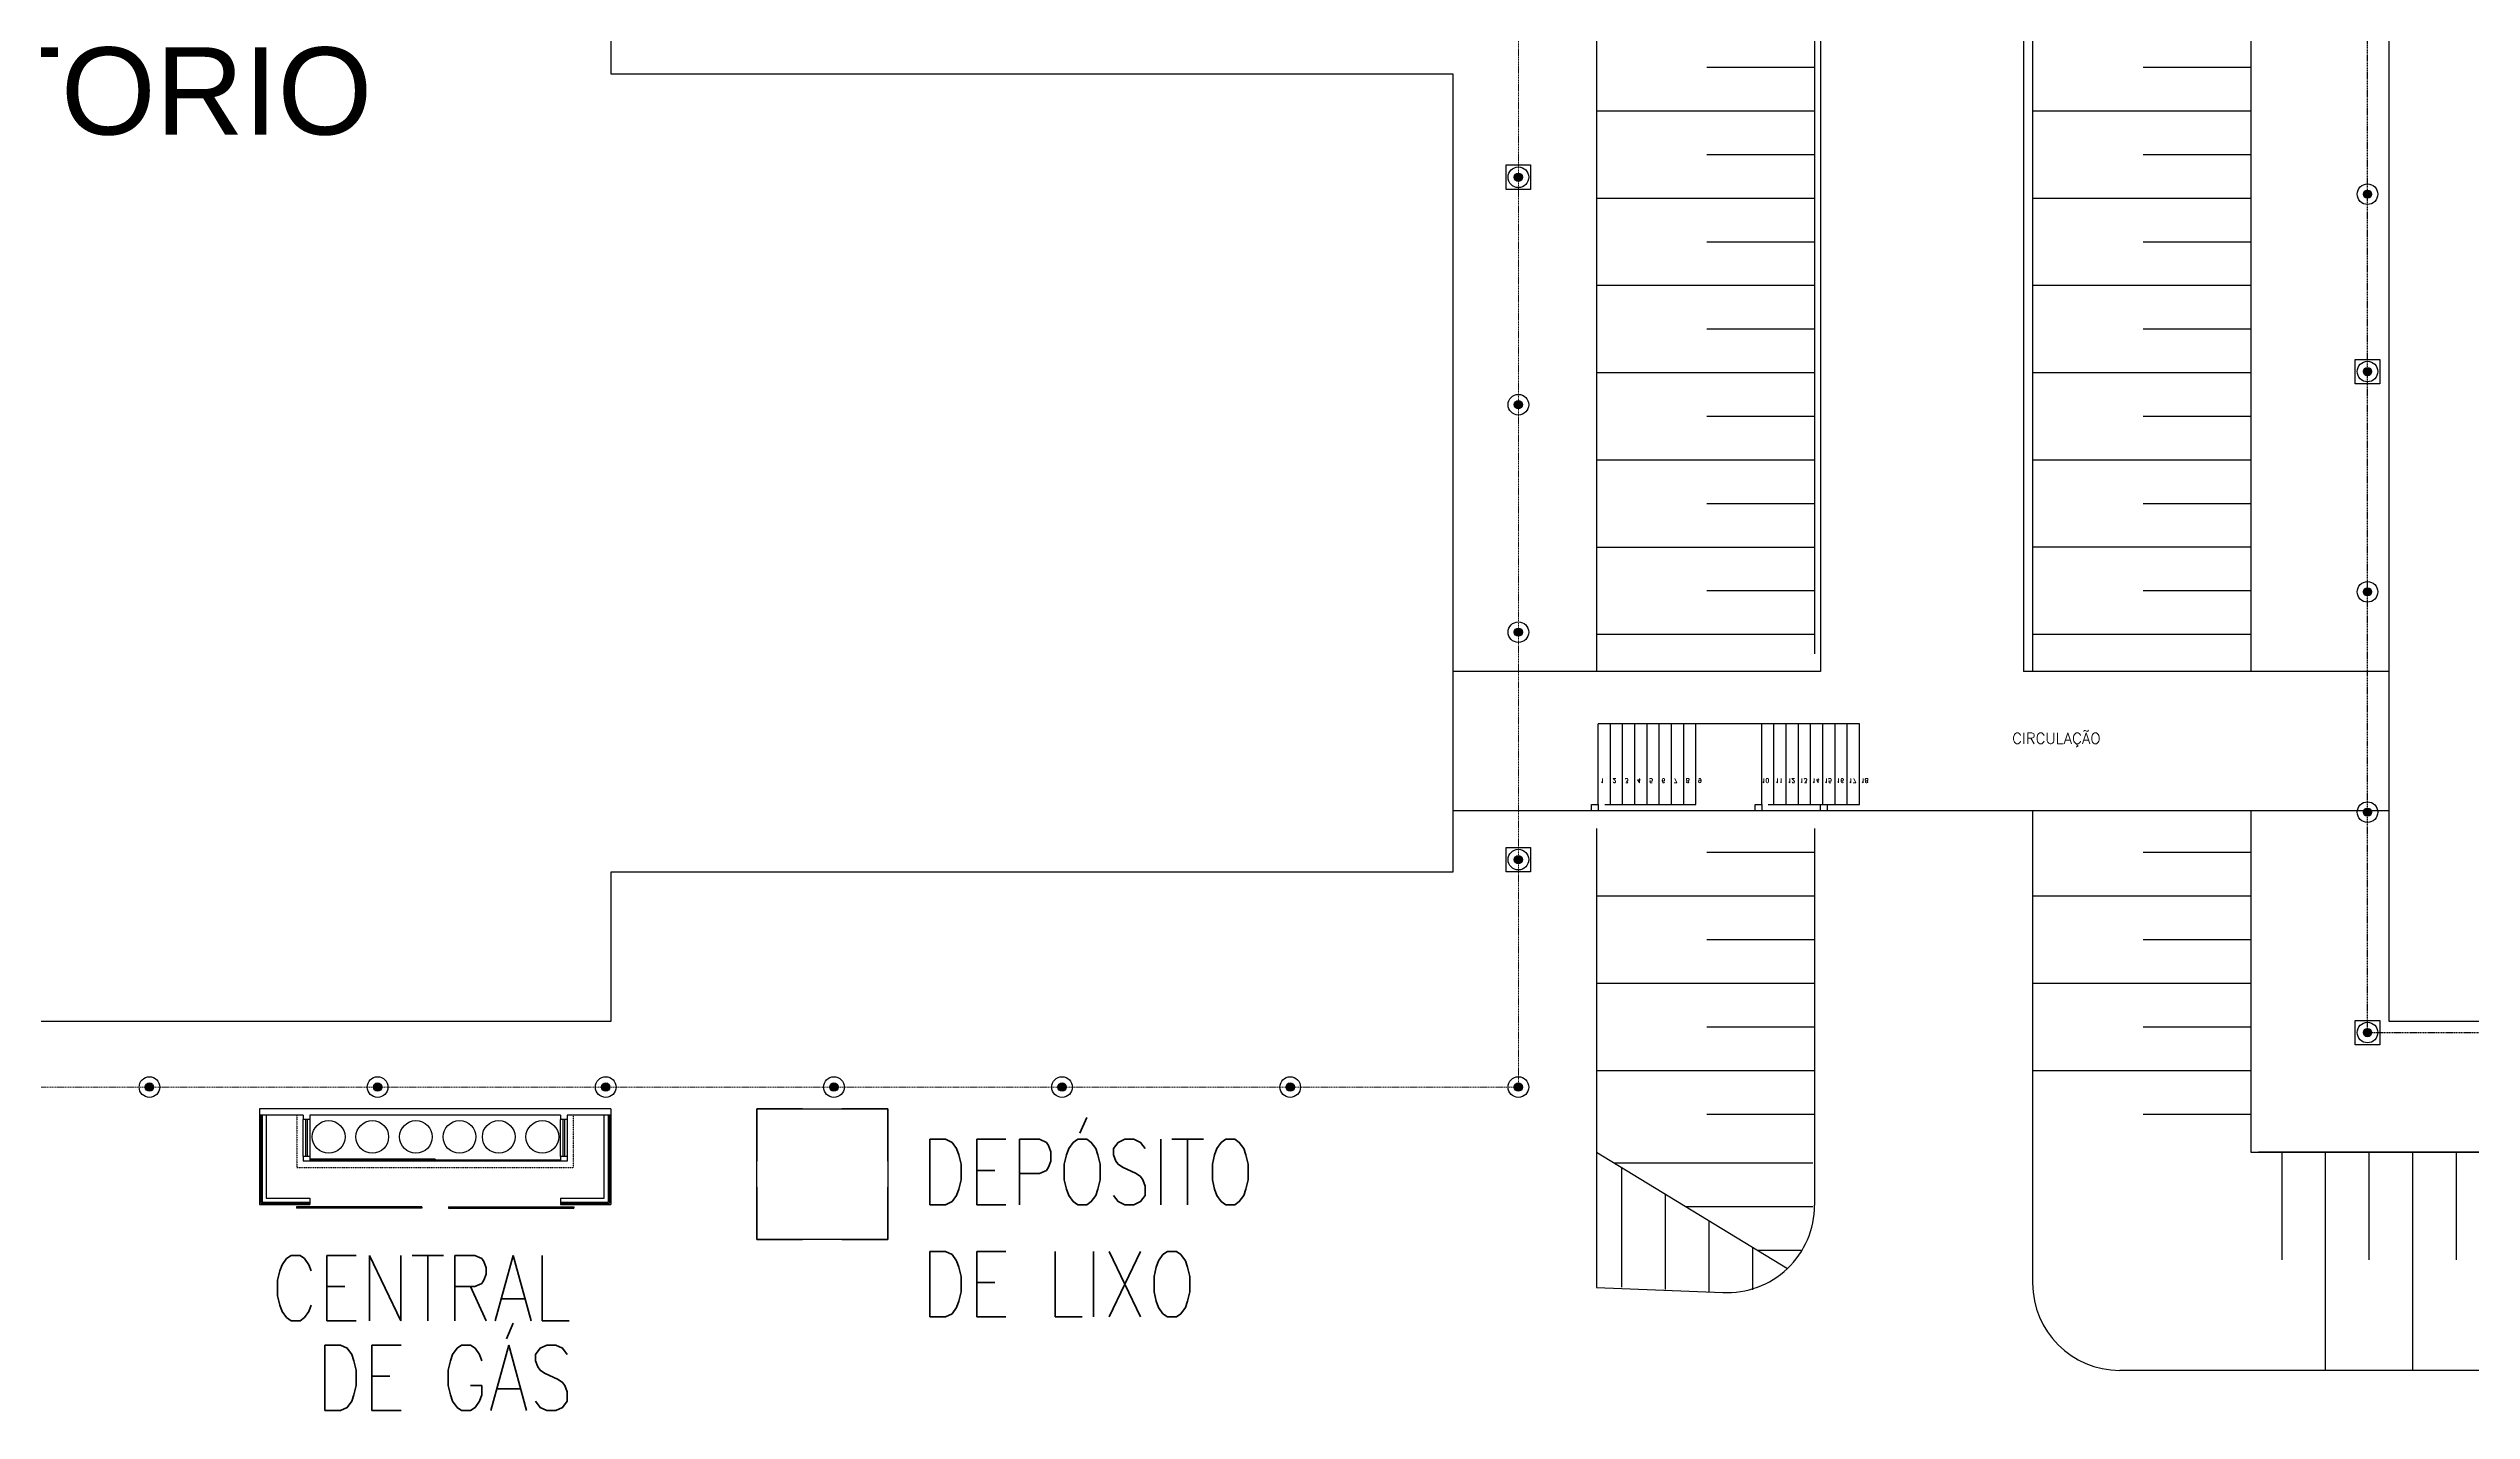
# Model space of a CAD drawing. Header units: millimetres. Extents: x 329990 to 395848, y 7389401 to 7442219.
# Drawn here: x 377563 to 383119, y 7415735 to 7418858 of the extents above; entities that cross this region are included whole.
import ezdxf
from ezdxf.enums import TextEntityAlignment as Align

# ---------------------------------------------------------------- set-up
doc = ezdxf.new("R2010")
doc.units = ezdxf.units.MM
doc.linetypes.add('CACHE', pattern=[0.24, 0.12, -0.12])
doc.linetypes.add('DASHED2', pattern=[0.375, 0.25, -0.125])
for name, color, linetype in [('_LAYOUT', 252, 'Continuous'), ('ALVENARIA', 7, 'Continuous'), ('COTAS', 3, 'DASHED2'), ('ESPECARQ', 2, 'Continuous'), ('PONTOS DE PARA-RAIOS', 1, 'Continuous')]:
    doc.layers.add(name, color=color, linetype=linetype)
doc.styles.add('ARIAL', font='arial.ttf', dxfattribs={"width": 1.5, "height": 0.6})
doc.styles.add('ARIAL-ABA1', font='arial.ttf', dxfattribs={"height": 2})
doc.styles.add('COTAS-ABA2', font='simplex.shx', dxfattribs={"width": 0.8, "height": 1.5})
doc.styles.add('REGUA100', font='simplex.shx')
doc.styles.add('REGUA60', font='swissel.ttf')

# ---------------------------------------------------------------- blocks, each defined once
blk = doc.blocks.new('INDUNI1')
at = {"color": 0, "style": 'REGUA100', "width": 1.4, "flags": 8}
for tag, p in [('NOME1', (0, 0)), ('NOME2', (0, -4.29))]:
    blk.add_attdef(tag, text='', height=2.5, dxfattribs=at).set_placement(p, align=Align.CENTER)
at = {"layer": 'ESPECARQ', "style": 'REGUA60', "width": 1.4}
blk.add_attdef('AREA', text='', height=1.5, dxfattribs=at).set_placement((0, -7.81), align=Align.CENTER)
at = {"layer": 'ESPECARQ', "style": 'REGUA60', "width": 1.4, "flags": 8}
for tag, p in [('PISO', (0, -10.31)), ('REVPAR', (0, -12.81)), ('PEDIR', (0, -15.31))]:
    blk.add_attdef(tag, text='', height=1.5, dxfattribs=at).set_placement(p, align=Align.CENTER)
blk = doc.blocks.new('Apwr_pahaste')
at = {"const_width": 0.63}
blk.add_lwpolyline([(0.315, 0, 1), (-0.315, 0, 1)], format="xyb", close=True, dxfattribs=at)
for radius in [1.575, 0.63]:
    blk.add_circle((0, 0), radius)

msp = doc.modelspace()

# ---------------------------------------------------------------- linework, layer by layer
at = {"layer": '_LAYOUT', "elevation": -8.2303}
msp.add_lwpolyline([(385230.1967, 7424746.7727), (385230.1967, 7416626.7727), (382930.1967, 7416626.7727), (382930.1967, 7424746.7727)], close=True, dxfattribs=at)
at = {"layer": 'ALVENARIA'}
for p, q in [((381112.3936, 7421660.8413, 814.7997), (381112.4152, 7417429.2726, 814.7997)), ((381612.3936, 7421660.8413, 814.7997), (381612.415, 7417469.2726, 814.7997)), ((382112.3935, 7421675.8413, -8.2303), (382112.4152, 7417429.2726, -8.2303)), ((382612.3982, 7420760.1567, -8.2303), (382612.4152, 7417429.2726, -8.2303)), ((381626.4006, 7418954.2726, 617.4722), (381626.4006, 7417429.2726, 617.4722)), ((382091.4006, 7418954.2726, 617.4722), (382091.4006, 7417429.2726, 617.4722)), ((381612.4107, 7418813.7687, 814.7997), (381365.6242, 7418813.7687, 814.7997)), ((382612.4199, 7418813.7738, -8.2303), (382365.6334, 7418813.7738, -8.2303)), ((381612.4107, 7418713.7687, 814.7997), (381112.3995, 7418713.7687, 814.7997)), ((382612.4199, 7418713.7738, -8.2303), (382112.4087, 7418713.7738, -8.2303)), ((381612.4107, 7418613.7687, 814.7997), (381365.6242, 7418613.7687, 814.7997)), ((382612.4199, 7418613.7738, -8.2303), (382365.6334, 7418613.7738, -8.2303)), ((381612.4107, 7418513.7687, 814.7997), (381112.4005, 7418513.7687, 814.7997)), ((382612.4199, 7418513.7738, -8.2303), (382112.4097, 7418513.7738, -8.2303)), ((381612.4107, 7418413.7687, 814.7997), (381365.6242, 7418413.7687, 814.7997)), ((382612.4199, 7418413.7738, -8.2303), (382365.6334, 7418413.7738, -8.2303)), ((381612.4107, 7418313.7687, 814.7997), (381112.4015, 7418313.7687, 814.7997)), ((382612.4199, 7418313.7738, -8.2303), (382112.4107, 7418313.7738, -8.2303)), ((381612.423, 7418213.7687, -8.2303), (381365.6365, 7418213.7687, -8.2303)), ((382612.423, 7418213.7738, -8.2303), (382365.6365, 7418213.7738, -8.2303)), ((381612.423, 7418113.7687, -8.2303), (381112.4117, 7418113.7687, -8.2303)), ((382612.423, 7418113.7738, -8.2303), (382112.4117, 7418113.7738, -8.2303)), ((382612.4199, 7418113.7738, -8.2303), (382112.4117, 7418113.7738, -8.2303)), ((381612.423, 7418013.7687, -8.2303), (381365.6365, 7418013.7687, -8.2303)), ((382612.423, 7418013.7738, -8.2303), (382365.6365, 7418013.7738, -8.2303)), ((381612.423, 7417913.7687, -8.2303), (381112.4128, 7417913.7687, -8.2303)), ((382612.423, 7417913.7738, -8.2303), (382112.4128, 7417913.7738, -8.2303)), ((381612.423, 7417813.7687, -8.2303), (381365.6365, 7417813.7687, -8.2303)), ((382612.423, 7417813.7738, -8.2303), (382365.6365, 7417813.7738, -8.2303)), ((381612.423, 7417713.7687, -8.2303), (381112.4138, 7417713.7687, -8.2303)), ((381612.423, 7417724.7764, -8.2303), (381612.4184, 7417724.7764, -8.2303)), ((382612.423, 7417713.7738, -8.2303), (382112.4138, 7417713.7738, -8.2303)), ((381612.423, 7417613.7687, -8.2303), (381365.6365, 7417613.7687, -8.2303)), ((381612.423, 7417624.7764, -8.2303), (381612.4179, 7417624.7764, -8.2303)), ((382612.423, 7417613.7738, -8.2303), (382365.6365, 7417613.7738, -8.2303)), ((381612.423, 7417513.7687, -8.2303), (381112.4148, 7417513.7687, -8.2303)), ((382612.423, 7417513.7738, -8.2303), (382112.4148, 7417513.7738, -8.2303)), ((381101.4006, 7417429.2726, 617.4722), (380783.4035, 7417429.2726, 814.7997)), ((381626.4006, 7417429.2726, 617.4722), (381101.4006, 7417429.2726, 617.4722)), ((382930.1967, 7417429.2726, 617.4722), (382091.4006, 7417429.2726, 617.4722)), ((381715.4006, 7417309.271, 617.4722), (381116.4006, 7417309.2649, 617.4722)), ((381116.4025, 7417124.2649, 617.4722), (381116.4006, 7417309.2649, 617.4722)), ((381144.4025, 7417124.2652, 617.4722), (381144.4006, 7417309.2652, 617.4722)), ((381172.4025, 7417124.2655, 617.4722), (381172.4006, 7417309.2655, 617.4722)), ((381200.4025, 7417124.2658, 617.4722), (381200.4006, 7417309.2658, 617.4722)), ((381228.4025, 7417124.2661, 617.4722), (381228.4006, 7417309.2661, 617.4722)), ((381256.4025, 7417124.2664, 617.4722), (381256.4006, 7417309.2664, 617.4722)), ((381284.4025, 7417124.2666, 617.4722), (381284.4006, 7417309.2666, 617.4722)), ((381312.4025, 7417124.2669, 617.4722), (381312.4006, 7417309.2669, 617.4722)), ((381340.4025, 7417124.2672, 617.4722), (381340.4006, 7417309.2672, 617.4722)), ((381491.4025, 7417124.2688, 617.4722), (381491.4006, 7417309.2688, 617.4722)), ((381519.4025, 7417124.269, 617.4722), (381519.4006, 7417309.269, 617.4722)), ((381547.4025, 7417124.2693, 617.4722), (381547.4006, 7417309.2693, 617.4722)), ((381575.4025, 7417124.2696, 617.4722), (381575.4006, 7417309.2696, 617.4722)), ((381603.4025, 7417124.2699, 617.4722), (381603.4006, 7417309.2699, 617.4722)), ((381631.4025, 7417124.2702, 617.4722), (381631.4006, 7417309.2702, 617.4722)), ((381659.4025, 7417124.2705, 617.4722), (381659.4006, 7417309.2705, 617.4722)), ((381687.4025, 7417124.2708, 617.4722), (381687.4006, 7417309.2708, 617.4722)), ((381715.4025, 7417124.271, 617.4722), (381715.4006, 7417309.271, 617.4722)), ((381101.4006, 7417109.2726, 617.4722), (380783.4035, 7417109.2726, 814.7997)), ((382930.1967, 7417109.2726, 617.4722), (381101.4006, 7417109.2726, 617.4722)), ((381131.4025, 7417124.2651, 617.4722), (381340.4025, 7417124.2672, 617.4722)), ((381506.4025, 7417124.2689, 617.4722), (381715.4025, 7417124.271, 617.4722)), ((382112.4169, 7417109.2726, 814.7997), (382112.4224, 7416026.7717, 814.7997)), ((382612.4169, 7417109.2726, 814.7997), (382612.4209, 7416326.7727, 814.7997)), ((381112.4171, 7417069.2726, -8.2303), (381112.4191, 7416016.5127, 771.3986)), ((381612.415, 7417069.2726, 814.7997), (381612.415, 7416205.2316, 1182.8897)), ((381612.415, 7417013.7687, -8.2303), (381365.6365, 7417013.7687, -8.2303)), ((381612.423, 7417013.7687, -8.2303), (381612.4174, 7417013.7687, -8.2303)), ((382612.423, 7417013.7738, -8.2303), (382365.6365, 7417013.7738, -8.2303)), ((381612.415, 7416913.7687, -8.2303), (381112.4179, 7416913.7687, -8.2303)), ((381612.423, 7416913.7687, -8.2303), (381612.4179, 7416913.7687, -8.2303)), ((382612.423, 7416913.7738, -8.2303), (382112.4179, 7416913.7738, -8.2303)), ((381612.415, 7416813.7687, -8.2303), (381365.6365, 7416813.7687, -8.2303)), ((381612.423, 7416813.7687, -8.2303), (381612.4184, 7416813.7687, -8.2303)), ((382612.423, 7416813.7738, -8.2303), (382365.6365, 7416813.7738, -8.2303)), ((381612.415, 7416713.7687, -8.2303), (381112.4189, 7416713.7687, -8.2303)), ((381612.423, 7416713.7687, -8.2303), (381612.4189, 7416713.7687, -8.2303)), ((382612.423, 7416713.7738, -8.2303), (382112.4189, 7416713.7738, -8.2303)), ((381612.423, 7416613.7687, -8.2303), (381365.6444, 7416613.7687, -8.2303)), ((382612.423, 7416613.7738, -8.2303), (382365.6365, 7416613.7738, -8.2303)), ((381612.423, 7416513.7687, -8.2303), (381112.4269, 7416513.7687, -8.2303)), ((382612.423, 7416513.7738, -8.2303), (382112.4199, 7416513.7738, -8.2303)), ((378047.4035, 7416426.7727, -8.2303), (378047.4035, 7416411.7727, -8.2303)), ((378852.4035, 7416426.7727, -8.2303), (378047.4035, 7416426.7727, -8.2303)), ((378147.4035, 7416411.7727, -8.2303), (378047.4035, 7416411.7727, -8.2303)), ((378047.4035, 7416411.7727, -8.2303), (378047.4035, 7416206.7727, -8.2303)), ((378050.4035, 7416411.7727, -8.2303), (378050.4035, 7416209.7727, -8.2303)), ((378053.4035, 7416411.7727, -8.2303), (378053.4035, 7416212.7727, -8.2303)), ((378062.4035, 7416411.7727, -8.2303), (378062.4035, 7416221.7727, -8.2303)), ((378147.4035, 7416411.7727, -8.2303), (378147.4035, 7416401.7727, -8.2303)), ((378162.4035, 7416401.7727, -8.2303), (378147.4035, 7416401.7727, -8.2303)), ((378147.4035, 7416316.7727, -8.2303), (378147.4035, 7416401.7727, -8.2303)), ((378153.4035, 7416316.7727, -8.2303), (378153.4035, 7416401.7727, -8.2303)), ((378156.4035, 7416401.7727, -8.2303), (378156.4035, 7416316.7727, -8.2303)), ((378162.4035, 7416411.7727, -8.2303), (378162.4035, 7416401.7727, -8.2303)), ((378737.4035, 7416411.7727, -8.2303), (378162.4035, 7416411.7727, -8.2303)), ((378162.4035, 7416401.7727, -8.2303), (378162.4035, 7416316.7727, -8.2303)), ((378737.4035, 7416411.7727, -8.2303), (378737.4035, 7416401.7727, -8.2303)), ((378752.4035, 7416401.7727, -8.2303), (378737.4035, 7416401.7727, -8.2303)), ((378737.4035, 7416316.7727, -8.2303), (378737.4035, 7416401.7727, -8.2303)), ((378743.4035, 7416316.7727, -8.2303), (378743.4035, 7416401.7727, -8.2303)), ((378746.4035, 7416401.7727, -8.2303), (378746.4035, 7416316.7727, -8.2303)), ((378852.4035, 7416411.7727, -8.2303), (378752.4035, 7416411.7727, -8.2303)), ((378752.4035, 7416411.7727, -8.2303), (378752.4035, 7416401.7727, -8.2303)), ((378752.4035, 7416401.7727, -8.2303), (378752.4035, 7416316.7727, -8.2303)), ((378837.4035, 7416221.7727, -8.2303), (378837.4035, 7416411.7727, -8.2303)), ((378846.4035, 7416411.7727, -8.2303), (378846.4035, 7416212.7727, -8.2303)), ((378849.4035, 7416411.7727, -8.2303), (378849.4035, 7416209.7727, -8.2303)), ((378852.4035, 7416426.7727, -8.2303), (378852.4035, 7416411.7727, -8.2303)), ((378852.4035, 7416411.7727, -8.2303), (378852.4035, 7416206.7727, -8.2303)), ((381612.423, 7416413.7687, -8.2303), (381365.6444, 7416413.7687, -8.2303)), ((382612.423, 7416413.7738, -8.2303), (382365.6365, 7416413.7738, -8.2303)), ((378162.4035, 7416316.7727, -8.2303), (378147.4035, 7416316.7727, -8.2303)), ((378147.4035, 7416316.7727, -8.2303), (378147.4035, 7416306.7727, -8.2303)), ((378162.4035, 7416316.7727, -8.2303), (378162.4035, 7416306.7727, -8.2303)), ((378752.4035, 7416316.7727, -8.2303), (378737.4035, 7416316.7727, -8.2303)), ((378737.4035, 7416316.7727, -8.2303), (378737.4035, 7416306.7727, -8.2303)), ((378752.4035, 7416316.7727, -8.2303), (378752.4035, 7416306.7727, -8.2303)), ((381112.4193, 7416326.7727, 814.7997), (381550.052, 7416060.1245, 1182.8897)), ((382612.4209, 7416326.7727, 814.7997), (385530.1967, 7416326.7727, 814.7997)), ((385530.1967, 7416326.7727, 814.7997), (382630.1967, 7416326.7727, 814.7997)), ((382683.4809, 7416326.7727, 814.7997), (382683.4809, 7416079.9861, 814.7997)), ((382783.4809, 7416326.7727, 814.7997), (382783.4809, 7415826.7676, 814.7997)), ((382883.4809, 7416326.7727, 814.7997), (382883.4809, 7416079.9861, 814.7997)), ((382983.4809, 7416326.7727, 814.7997), (382983.4809, 7415826.7686, 814.7997)), ((383083.4809, 7416326.7727, 814.7997), (383083.4809, 7416079.9861, 814.7997)), ((378162.4035, 7416306.7727, -8.2303), (378147.4035, 7416306.7727, -8.2303)), ((378449.9035, 7416310.7727, -8.2303), (378162.4035, 7416310.7727, -8.2303)), ((378737.4035, 7416308.7727, -8.2303), (378162.4035, 7416308.7727, -8.2303)), ((378449.9035, 7416306.7727, -8.2303), (378162.4035, 7416306.7727, -8.2303)), ((378449.9035, 7416310.7727, -8.2303), (378449.9035, 7416306.7727, -8.2303)), ((378737.4035, 7416308.7727, -8.2303), (378449.9035, 7416308.7727, -8.2303)), ((378737.4035, 7416306.7727, -8.2303), (378449.9035, 7416306.7727, -8.2303)), ((378752.4035, 7416306.7727, -8.2303), (378737.4035, 7416306.7727, -8.2303)), ((381608.6303, 7416301.5455, 1182.8897), (381153.8231, 7416301.5455, 1182.8897)), ((381170.8065, 7416017.7278, 359.8597), (381170.8065, 7416291.1975, 359.8597)), ((378047.4035, 7416206.7727, -8.2303), (378162.4035, 7416206.7727, -8.2303)), ((378050.4035, 7416209.7727, -8.2303), (378162.4035, 7416209.7727, -8.2303)), ((378053.4035, 7416212.7727, -8.2303), (378162.4035, 7416212.7727, -8.2303)), ((378062.4035, 7416221.7727, -8.2303), (378162.4035, 7416221.7727, -8.2303)), ((378162.4035, 7416221.7727, -8.2303), (378162.4035, 7416206.7727, -8.2303)), ((378737.4035, 7416221.7727, -8.2303), (378737.4035, 7416206.7727, -8.2303)), ((378737.4035, 7416221.7727, -8.2303), (378837.4035, 7416221.7727, -8.2303)), ((378737.4035, 7416212.7727, -8.2303), (378846.4035, 7416212.7727, -8.2303)), ((378737.4035, 7416209.7727, -8.2303), (378849.4035, 7416209.7727, -8.2303)), ((378737.4035, 7416206.7727, -8.2303), (378852.4035, 7416206.7727, -8.2303)), ((381270.8065, 7416012.44, 359.8597), (381270.8065, 7416230.2679, 359.8597)), ((378131.9861, 7416201.7727, -8.2303), (378131.9861, 7416198.7727, -8.2303)), ((378419.4861, 7416201.7727, -8.2303), (378131.9861, 7416201.7727, -8.2303)), ((378419.4861, 7416198.7727, -8.2303), (378131.9861, 7416198.7727, -8.2303)), ((378419.4861, 7416201.7727, -8.2303), (378419.4861, 7416198.7727, -8.2303)), ((378480.3208, 7416201.7727, -8.2303), (378480.3208, 7416198.7727, -8.2303)), ((378480.3208, 7416201.7727, -8.2303), (378767.8208, 7416201.7727, -8.2303)), ((378480.3208, 7416198.7727, -8.2303), (378767.8208, 7416198.7727, -8.2303)), ((378767.8208, 7416201.7727, -8.2303), (378767.8208, 7416198.7727, -8.2303)), ((381608.6303, 7416201.5455, 1182.8897), (381317.9467, 7416201.5455, 1182.8897)), ((381370.8065, 7416007.1523, 359.8597), (381370.8065, 7416169.3382, 359.8597)), ((381470.8065, 7416011.4557, 359.8597), (381470.8065, 7416108.4085, 359.8597)), ((381581.8354, 7416101.5455, 1182.8897), (381482.0704, 7416101.5455, 1182.8897)), ((381112.4191, 7416016.5127, 1182.8897), (381401.8543, 7416005.5106, 1182.8897)), ((385730.1967, 7415826.7727, 814.7997), (382312.4224, 7415826.7727, 814.7997))]:
    msp.add_line(p, q, dxfattribs=at)
for points, elevation in [([(382930.1967, 7424746.7727), (385230.1967, 7424746.7727), (385230.1967, 7416626.7727), (382930.1967, 7416626.7727)], -8.2303), ([(381101.4006, 7417124.2726), (381116.4006, 7417124.2726), (381116.4006, 7417109.2726), (381101.4006, 7417109.2726)], 617.4722), ([(381476.4006, 7417124.2726), (381491.4006, 7417124.2726), (381491.4006, 7417109.2726), (381476.4006, 7417109.2726)], 617.4722), ([(381626.4006, 7417124.2726), (381641.4006, 7417124.2726), (381641.4006, 7417109.2726), (381626.4006, 7417109.2726)], 617.4722), ([(379187.4035, 7416426.7727), (379487.4035, 7416426.7727), (379487.4035, 7416126.7727), (379187.4035, 7416126.7727)], -8.2303)]:
    msp.add_lwpolyline(points, close=True, dxfattribs=dict(at, elevation=elevation))
for points, elevation in [([(375852.4034, 7416626.7727), (375852.4034, 7421291.7728), (378852.4035, 7421291.7728), (378852.4035, 7418799.2727)], -8.2303), ([(378852.4035, 7418799.2727), (380783.4035, 7418799.2727), (380783.4035, 7416969.2726), (378852.4035, 7416969.2726)], 814.7997), ([(378852.4035, 7416969.2726), (378852.4035, 7416626.7727), (375852.4034, 7416626.7727)], -8.2303), ([(379292.4035, 7416426.7727), (379187.4035, 7416426.7727), (379187.4035, 7416306.7727)], -8.2303), ([(379487.4035, 7416306.7727), (379487.4035, 7416426.7727), (379382.4035, 7416426.7727)], -8.2303), ([(379187.4035, 7416246.7727), (379187.4035, 7416126.7727), (379292.4035, 7416126.7727)], -8.2303), ([(379382.4035, 7416126.7727), (379487.4035, 7416126.7727), (379487.4035, 7416246.7727)], -8.2303)]:
    msp.add_lwpolyline(points, dxfattribs=dict(at, elevation=elevation))
at = {"layer": 'ALVENARIA', "linetype": 'CACHE', "elevation": -8.2303}
msp.add_lwpolyline([(378132.4035, 7416411.7727), (378132.4035, 7416291.7727), (378767.4035, 7416291.7727), (378767.4035, 7416411.7727)], dxfattribs=at)
at = {"layer": 'ALVENARIA'}
for centre in [(378205.7783, 7416362.0412, -8.2303), (378305.7783, 7416362.0412, -8.2303), (378405.7783, 7416362.0412, -8.2303), (378505.7783, 7416362.0412, -8.2303), (378595.6323, 7416362.0412, -8.2303), (378695.6323, 7416362.0412, -8.2303)]:
    msp.add_circle(centre, 37.5, dxfattribs=at)
for centre, start, end in [((381412.415, 7416205.2316, 1182.8897), 266.973177, 0), ((382312.4224, 7416026.7727, 814.7997), 180.000293, 270), ((382312.4224, 7416026.7727, 814.7997), 180.000293, 270)]:
    msp.add_arc(centre, 200, start, end, dxfattribs=at)
at = {"layer": 'COTAS', "ltscale": 10}
for q in [(382880.1967, 7424772.2657, -8.2303), (385280.1967, 7416601.2797, -8.2303)]:
    msp.add_line((382880.1967, 7416601.2797, -8.2303), q, dxfattribs=at)
at = {"layer": 'COTAS', "linetype": 'DASHED2', "lineweight": 0, "ltscale": 10}
for p, q in [((380933.4035, 7421691.2728, 1637.8297), (380933.4035, 7416476.2727, 1637.8297)), ((380933.4035, 7416476.2727, 814.7997), (375702.4034, 7416476.2727, 814.7997))]:
    msp.add_line(p, q, dxfattribs=at)
at = {"layer": 'PONTOS DE PARA-RAIOS', "ltscale": 40}
for points, elevation in [([(380961.4035, 7418534.3671), (380905.4035, 7418534.3671), (380905.4035, 7418590.3671), (380961.4035, 7418590.3671)], 814.7997), ([(382852.1967, 7418144.6783), (382908.1967, 7418144.6783), (382908.1967, 7418088.6783), (382852.1967, 7418088.6783)], -8.2303), ([(380961.4035, 7416969.8671), (380905.4035, 7416969.8671), (380905.4035, 7417025.8671), (380961.4035, 7417025.8671)], 814.7997), ([(382852.1967, 7416629.1853), (382908.1967, 7416629.1853), (382908.1967, 7416573.1853), (382852.1967, 7416573.1853)], -8.2303)]:
    msp.add_lwpolyline(points, close=True, dxfattribs=dict(at, elevation=elevation))

# ---------------------------------------------------------------- block references
at = {"layer": 'ALVENARIA'}
ref = msp.add_blockref('INDUNI1', (382156.9577, 7417263.2279, 1440.5022), dxfattribs=dict(at, xscale=-10, yscale=10, zscale=10, rotation=1.436081653594101e-07))
ref.add_attrib('NOME1', 'CIRCULAÇÃO', dxfattribs={"layer": '0', "color": 0, "height": 25, "style": 'REGUA100', "flags": 8}).set_placement((382166.9577, 7417263.2279, 1440.5022), align=Align.CENTER)
at = {"layer": 'PONTOS DE PARA-RAIOS', "xscale": 15, "yscale": 15, "zscale": 15, "rotation": 180}
for p in [(380933.4035, 7418562.2727, 814.7997), (380933.4035, 7418040.7727, 814.7997), (380933.4035, 7417519.2727, 814.7997), (380933.4035, 7416997.7727, 814.7997), (377794.8035, 7416476.2726, 814.7997), (378317.9035, 7416476.2726, 814.7997), (378841.0035, 7416476.2726, 814.7997), (379364.1035, 7416476.2726, 814.7997), (379887.2035, 7416476.2726, 814.7997), (380410.3035, 7416476.2726, 814.7997), (380933.4035, 7416476.2726, 814.7997)]:
    msp.add_blockref('Apwr_pahaste', p, dxfattribs=at)
at = {"layer": 'PONTOS DE PARA-RAIOS', "xscale": 15, "yscale": 15, "zscale": 15}
for p in [(382880.1967, 7418523.4529, -8.2303), (382880.1967, 7418116.7727, -8.2303), (382880.1967, 7417611.6727, -8.2303), (382880.1967, 7417106.6114, -8.2303), (382880.1967, 7416601.2797, -8.2303)]:
    msp.add_blockref('Apwr_pahaste', p, dxfattribs=at)

# ---------------------------------------------------------------- texts
at = {"layer": 'ALVENARIA', "style": 'ARIAL-ABA1'}
msp.add_text('REFEITÓRIO', height=200, dxfattribs=at).set_placement((376598.5227, 7418660.1209, 814.7997))
at = {"layer": 'ALVENARIA', "style": 'COTAS-ABA2', "width": 0.8}
for s, p in [('DEPÓSITO', (379563.1671, 7416206.6346, 814.7997)), ('DE LIXO', (379563.1671, 7415949.4918, 814.7997)), ('CENTRAL', (378073.1541, 7415940.5182, 814.7997)), ('DE GÁS', (378176.2428, 7415734.7176, 814.7997))]:
    msp.add_text(s, height=150, dxfattribs=at).set_placement(p)
at = {"layer": 'ALVENARIA', "extrusion": (0, 0, -1), "char_height": 10, "width": 19.979367, "attachment_point": 1, "text_direction": (1, 1e-05, 0), "style": 'ARIAL'}
for s, insert in [('{\\Fromans|c0;1}', (381121.3743, 7417173.9879, -205.5578)), ('{\\Fromans|c0;2}', (381149.3743, 7417173.9882, -205.5578)), ('{\\Fromans|c0;3}', (381177.3743, 7417173.9885, -205.5578)), ('{\\Fromans|c0;4}', (381205.3743, 7417173.9888, -205.5578)), ('{\\Fromans|c0;5}', (381233.3743, 7417173.9891, -205.5578)), ('{\\Fromans|c0;6}', (381261.3743, 7417173.9893, -205.5578)), ('{\\Fromans|c0;7}', (381289.3743, 7417173.9896, -205.5578)), ('{\\Fromans|c0;8}', (381317.3743, 7417173.9899, -205.5578)), ('{\\Fromans|c0;9}', (381345.3743, 7417173.9902, -205.5578)), ('{\\Fromans|c0;10}', (381491.3353, 7417173.9917, -205.5578)), ('{\\Fromans|c0;11}', (381522.8594, 7417173.992, -205.5578)), ('{\\Fromans|c0;12}', (381550.8594, 7417173.9923, -205.5578)), ('{\\Fromans|c0;13}', (381578.8594, 7417173.9926, -205.5578)), ('{\\Fromans|c0;14}', (381606.8594, 7417173.9929, -205.5578)), ('{\\Fromans|c0;15}', (381634.8594, 7417173.9932, -205.5578)), ('{\\Fromans|c0;16}', (381662.8594, 7417173.9934, -205.5578)), ('{\\Fromans|c0;17}', (381690.8594, 7417173.9937, -205.5578)), ('{\\Fromans|c0;18}', (381718.8594, 7417173.994, -205.5578))]:
    msp.add_mtext(s, dxfattribs=dict(at, insert=insert))

doc.saveas('drawing.dxf')
